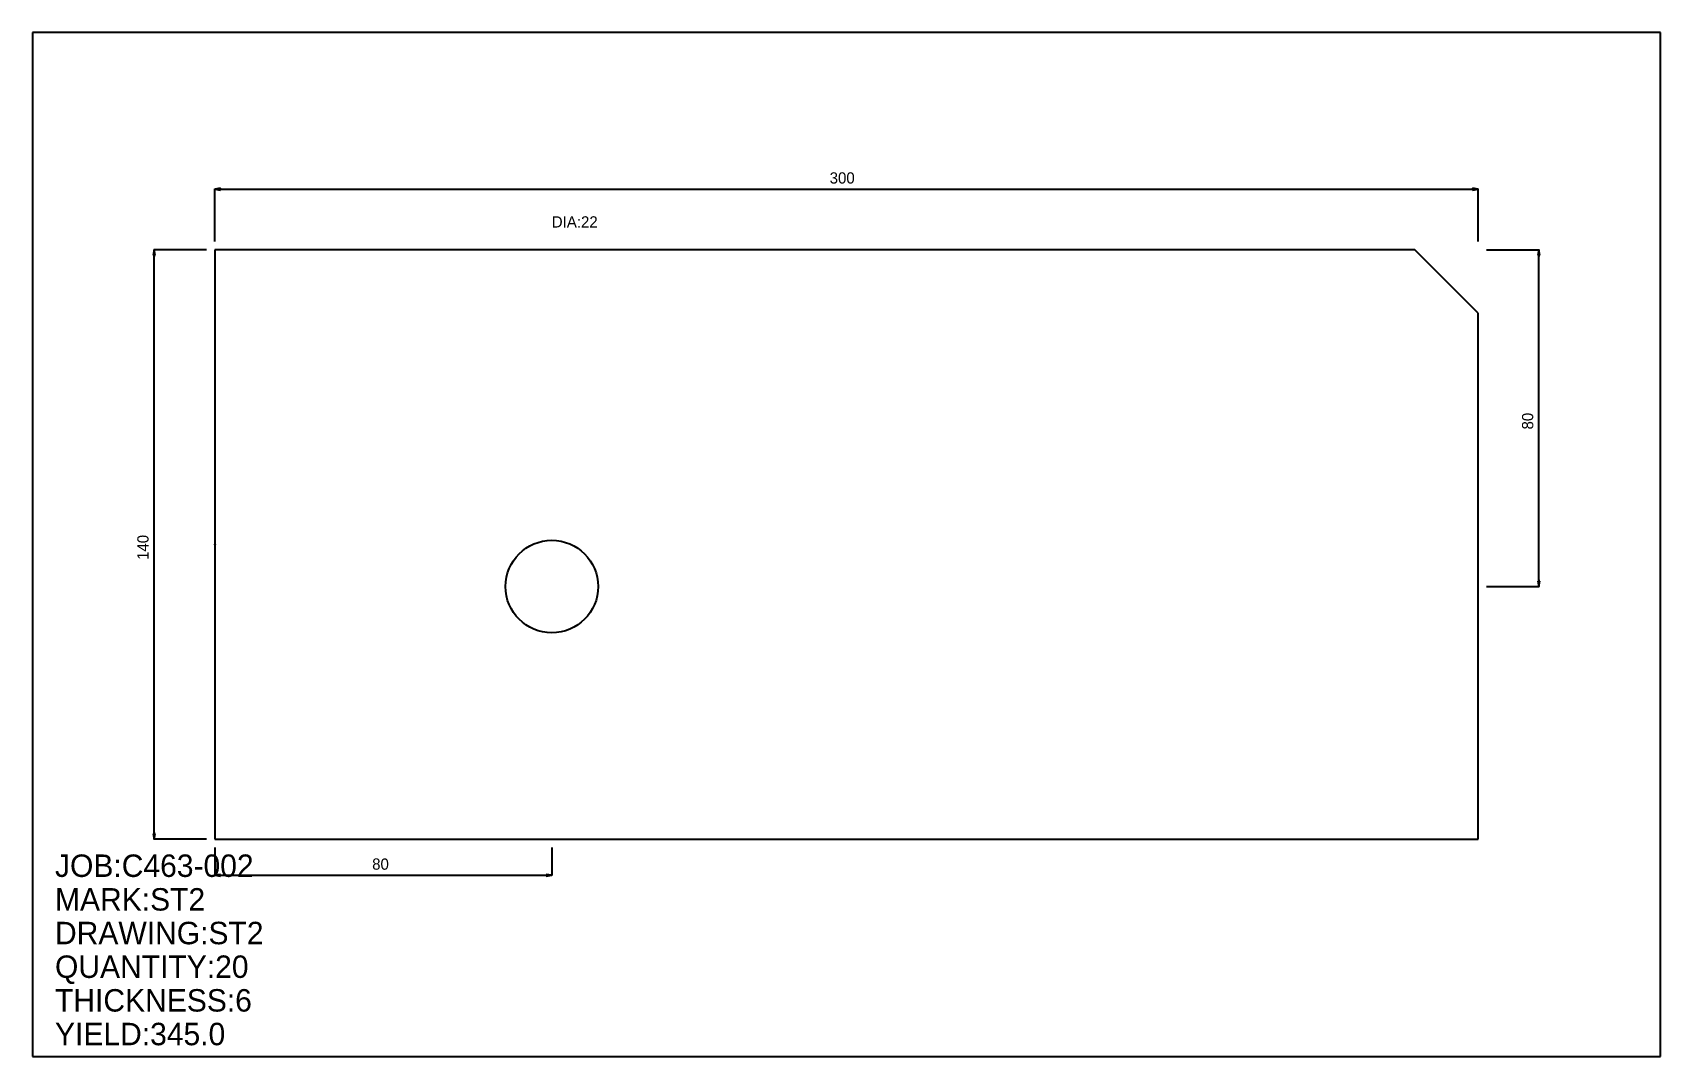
# Model space of a CAD drawing. Extents: x 0 to 387, y 0 to 243.
import ezdxf

# ---------------------------------------------------------------- set-up
doc = ezdxf.new("R2010")
doc.units = 0
doc.header["$LTSCALE"] = 0.125
for name, color, linetype in [('2', 7, 'CONTINUOUS'), ('3', 1, 'CONTINUOUS'), ('4', 1, 'CONTINUOUS'), ('5', 7, 'CONTINUOUS'), ('6', 4, 'CONTINUOUS')]:
    doc.layers.add(name, color=color, linetype=linetype)

# ---------------------------------------------------------------- blocks, each defined once
blk = doc.blocks.new('ARROW')
at = {"layer": '2', "linetype": 'CONTINUOUS'}
for p, q in [((0, 0), (-1, 0.166667)), ((-1, 0.166667), (-1, -0.166667)), ((-1, -0.166667), (0, 0))]:
    blk.add_line(p, q, dxfattribs=at)
blk = doc.blocks.new('PLATE')
at = {"layer": '3', "linetype": 'CONTINUOUS'}
for p, q in [((0, 0), (0, -140)), ((285, 0), (0, 0)), ((300, -15), (285, 0)), ((300, -140), (300, -15)), ((0, -140), (300, -140))]:
    blk.add_line(p, q, dxfattribs=at)
at = {"layer": '4', "linetype": 'CONTINUOUS'}
blk.add_circle((80, -80), 11, dxfattribs=at)
at = {"layer": '5', "linetype": 'CONTINUOUS'}
for p, q in [((-0.1, -70), (0.1, -70)), ((0, -70.099998), (0, -69.900002))]:
    blk.add_line(p, q, dxfattribs=at)
blk.add_circle((0, -70), 0.1, dxfattribs=at)
at = {"layer": '6', "linetype": 'CONTINUOUS'}
for p, q in [((0, 2), (0, 14.500001)), ((0, 14.450001), (300, 14.450001)), ((300, 2), (300, 14.500001)), ((-1.999989, 0), (-14.49999, 0.000001)), ((-14.450001, -140), (-14.44999, 0.000001)), ((302, 0), (314.5, -0.000001)), ((314.45001, -80), (314.45001, -0.000001)), ((302, -80), (314.5, -80)), ((-2, -140), (-14.500001, -140)), ((0, -142), (0, -148.66667)), ((80, -142), (80, -148.66667)), ((0, -148.61667), (80, -148.61667))]:
    blk.add_line(p, q, dxfattribs=at)
at = {"layer": '6', "xscale": 1.333333, "yscale": 1.333333, "zscale": 1.333333}
for p, rotation in [((0, 14.450001), 180), ((-14.44999, 0.000001), 90), ((314.45001, -0.000001), 90), ((314.45001, -80), 270), ((-14.450001, -140), 270), ((0, -148.61667), 180)]:
    blk.add_blockref('ARROW', p, dxfattribs=dict(at, rotation=rotation))
for p in [(300, 14.450001), (80, -148.61667)]:
    blk.add_blockref('ARROW', p, dxfattribs=at)
at = {"layer": '5'}
blk.add_text('ZERO', height=0.015, dxfattribs=at).set_placement((0, -70))
at = {"layer": '6'}
for s, p in [('300', (146, 15.783334)), ('DIA:22', (80, 5.333333)), ('80', (37.333332, -147.28334))]:
    blk.add_text(s, height=2.667, dxfattribs=at).set_placement(p)
for s, p in [('80', (313.11667, -42.666668)), ('140', (-15.783329, -73.666664))]:
    blk.add_text(s, height=2.667, rotation=90, dxfattribs=at).set_placement(p)

msp = doc.modelspace()

# ---------------------------------------------------------------- linework, layer by layer
at = {"layer": '5', "linetype": 'CONTINUOUS'}
for p, q in [((386.66672, 243.33334), (0, 243.33334)), ((0, 243.33334), (0, 0)), ((386.66672, 0), (386.66672, 243.33334)), ((0, 0), (386.66672, 0))]:
    msp.add_line(p, q, dxfattribs=at)

# ---------------------------------------------------------------- block references
at = {"layer": '2'}
msp.add_blockref('PLATE', (43.333359, 191.66667), dxfattribs=at)

# ---------------------------------------------------------------- texts
at = {"layer": '5'}
for s, p in [('JOB:C463-002', (5.333333, 42.666664)), ('MARK:ST2', (5.333333, 34.666664)), ('DRAWING:ST2', (5.333333, 26.666666)), ('QUANTITY:20', (5.333333, 18.666666)), ('THICKNESS:6', (5.333333, 10.666666)), ('YIELD:345.0', (5.333333, 2.666667))]:
    msp.add_text(s, height=5.333, dxfattribs=at).set_placement(p)

doc.saveas('drawing.dxf')
